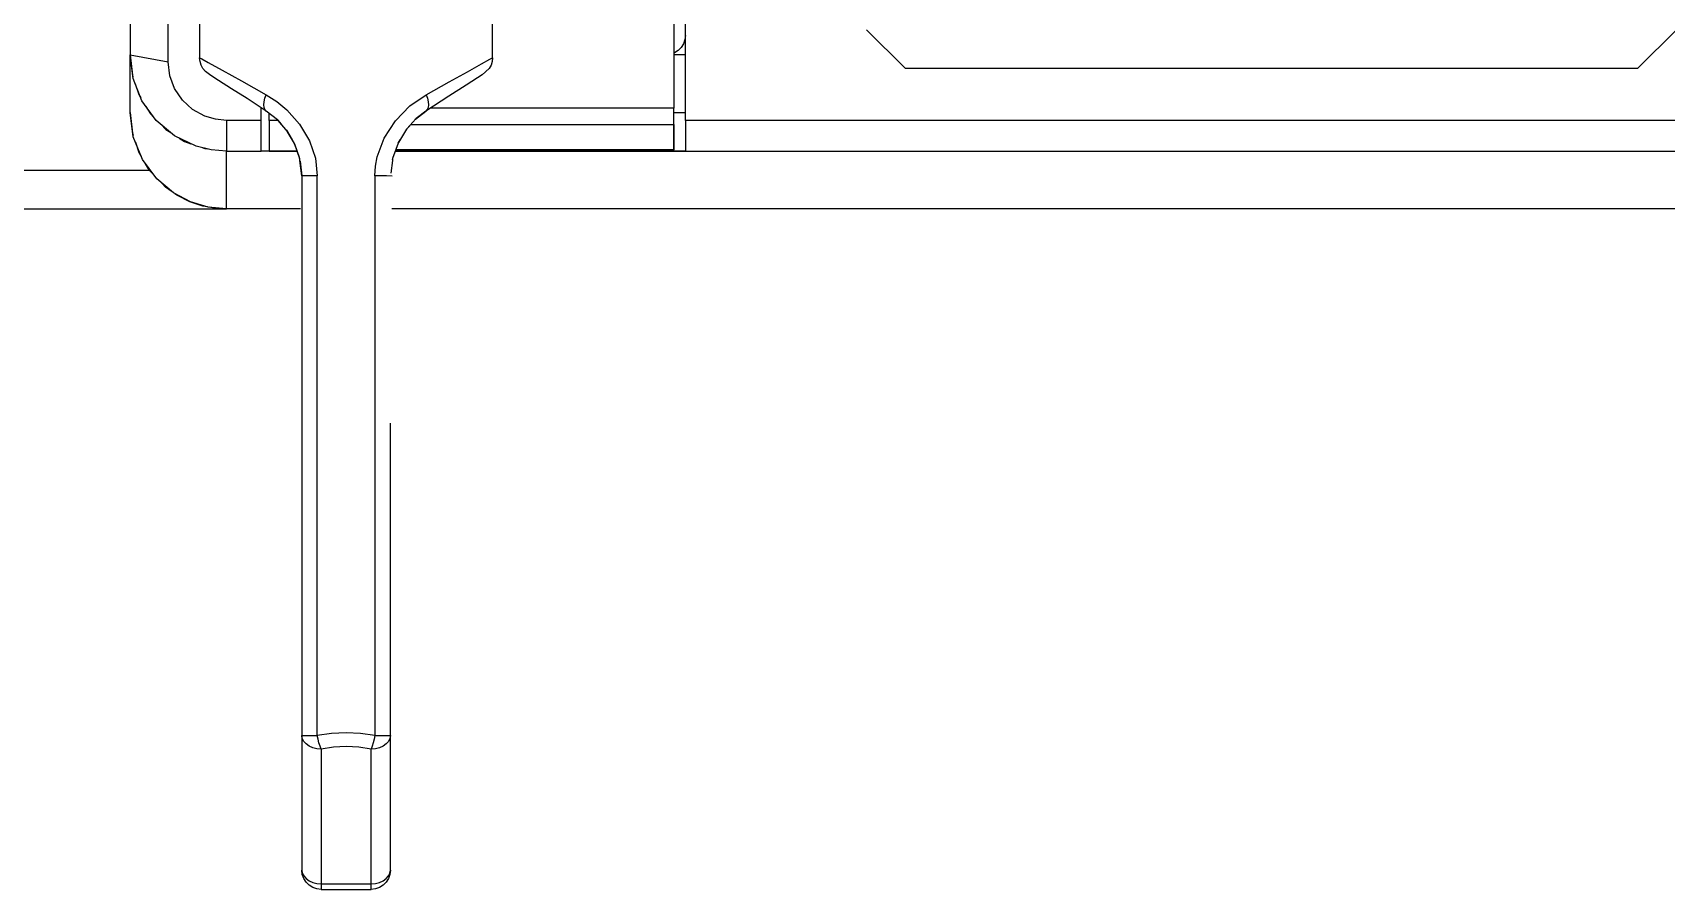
# Model space of a CAD drawing. Header units: millimetres. Extents: x 0 to 149, y 0 to 235.
# Drawn here: x 42.37 to 84.74, y 0 to 22.22 of the extents above; entities that cross this region are included whole.
import ezdxf

# ---------------------------------------------------------------- set-up
doc = ezdxf.new("R2010")
doc.units = ezdxf.units.MM

# ---------------------------------------------------------------- blocks, each defined once
blk = doc.blocks.new('CHINT_eff9f46a43ee547783ba41a7551f6a23_FACE_0')
at = {"color": 141, "linetype": 'Continuous', "true_color": 0x40d9ff}
for p, q in [((46.7, 45.9), (46.7, 21.573)), ((54.3, 21.573), (54.3, 45.9)), ((44.9, 20.15), (44.9, 21.65)), ((59.3, 21.65), (59, 21.65)), ((48.3, 19.947), (48.3, 20.274)), ((48.708, 19.969), (48.816, 19.849)), ((48.752, 19.925), (48.722, 19.957)), ((48.733, 19.947), (48.732, 19.947)), ((59, 20.153), (59.3, 20.153)), ((89.7, 19.947), (59.3, 19.947)), ((48.95, 19.69), (49.1, 19.445)), ((52.05, 19.69), (52.184, 19.849)), ((47.4, 17.65), (47.4, 19.15)), ((49.154, 19.352), (49.293, 18.962)), ((59, 19.153), (51.775, 19.153)), ((51.846, 19.352), (51.9, 19.445)), ((59, 19.153), (59.3, 19.153)), ((45.4, 18.65), (45.297, 18.824)), ((45.4, 18.65), (45.505, 18.54)), ((51.7, 18.926), (51.707, 18.962)), ((49.752, 3.992), (49.752, 18.507)), ((51.248, 18.507), (51.248, 3.992)), ((49.315, 17.65), (47.4, 17.65)), ((97.315, 17.65), (51.685, 17.65)), ((56.75, 17.65), (56.528, 17.65)), ((92.25, 17.65), (56.75, 17.65)), ((56.75, 17.65), (56.75, 17.65)), ((49.85, 0), (51.15, 0))]:
    blk.add_line(p, q, dxfattribs=at)
for points in [[(44.9, 39.524), (44.9, 21.65), (45.883, 21.464), (45.883, 38.583)], [(59.7, 38.15), (59.7, 24.432), (59, 24.432), (59, 20.26)], [(59.3, 19.947), (59.3, 23.95), (59.3, 24.432)], [(59.3, 22.153), (59.287, 22.042), (59.25, 21.936), (59.191, 21.841), (59.112, 21.762), (59.017, 21.703), (59, 21.697)], [(64, 22.3), (65, 21.3), (84, 21.3), (85, 22.3)], [(47.4, 19.15), (46.999, 19.182), (46.607, 19.279), (46.046, 19.548), (45.569, 19.948), (45.205, 20.453), (44.978, 21.032), (44.9, 21.65)], [(44.9, 21.647), (44.957, 21.12), (44.972, 21.073)], [(47.4, 19.947), (47.111, 19.975), (46.833, 20.057), (46.518, 20.23), (46.252, 20.472), (46.05, 20.771), (45.925, 21.107), (45.883, 21.464)], [(48.43, 20.19), (47.93, 20.511), (47.53, 20.767), (47.192, 20.984), (46.994, 21.111), (46.852, 21.214), (46.787, 21.291), (46.74, 21.379), (46.71, 21.474), (46.7, 21.573)], [(46.7, 21.573), (46.755, 21.543), (46.923, 21.449), (47.281, 21.249), (47.783, 20.97), (48.427, 20.611)], [(54.3, 21.573), (54.29, 21.474), (54.261, 21.379), (54.213, 21.291), (54.03, 21.127), (53.906, 21.047), (53.613, 20.859), (53.166, 20.572), (52.57, 20.19)], [(52.573, 20.611), (53.172, 20.945), (53.65, 21.211), (54.014, 21.414), (54.229, 21.534), (54.3, 21.573)], [(45.031, 20.896), (45.124, 20.615), (45.174, 20.533)], [(48.43, 20.19), (48.395, 20.226), (48.371, 20.28), (48.363, 20.35), (48.37, 20.432), (48.393, 20.522), (48.427, 20.611)], [(48.427, 20.611), (48.701, 20.436), (48.959, 20.222), (49.294, 19.846), (49.548, 19.42), (49.701, 18.97), (49.752, 18.507)], [(51.248, 18.507), (51.263, 18.759), (51.308, 19.006), (51.485, 19.488), (51.778, 19.939), (52.154, 20.323), (52.573, 20.611)], [(52.573, 20.611), (52.607, 20.522), (52.63, 20.432), (52.637, 20.35), (52.629, 20.28), (52.605, 20.226), (52.57, 20.19)], [(44.9, 20.15), (44.957, 19.618), (44.975, 19.565)], [(47.4, 17.65), (46.924, 17.696), (46.464, 17.832), (46.019, 18.066), (45.588, 18.427), (45.216, 18.934), (44.98, 19.521), (44.9, 20.15)], [(45.308, 20.31), (45.422, 20.121), (45.507, 20.034)], [(48.3, 19.947), (47.4, 19.947), (47.4, 19.15), (48.3, 19.15), (48.3, 19.947)], [(48.5, 19.947), (48.5, 19.15), (49.226, 19.15), (48.3, 19.15)], [(49.35, 18.507), (49.335, 18.741), (49.335, 18.742), (49.335, 18.743), (49.335, 18.744), (49.292, 18.972), (49.291, 18.975), (49.289, 18.981), (49.165, 19.329), (49.163, 19.333), (49.157, 19.346), (48.981, 19.651), (48.978, 19.656), (48.976, 19.659), (48.737, 19.942), (48.734, 19.946), (48.733, 19.947), (48.732, 19.948), (48.721, 19.959), (48.43, 20.19)], [(48.728, 19.947), (48.5, 19.947), (48.5, 20.134)], [(52.57, 20.19), (52.32, 19.997), (52.311, 19.989), (52.31, 19.988), (52.309, 19.987), (52.306, 19.984), (52.073, 19.726), (52.071, 19.723), (52.069, 19.721), (51.855, 19.372), (51.852, 19.366), (51.851, 19.363), (51.849, 19.359), (51.705, 18.956), (51.703, 18.95), (51.702, 18.947), (51.7, 18.926), (51.699, 18.903), (51.659, 18.582)], [(52.298, 19.975), (52.57, 20.19), (52.292, 19.969)], [(59, 19.153), (59, 19.157), (59, 20.151), (59, 20.26), (52.679, 20.26)], [(59, 19.838), (59, 19.889), (59, 19.961), (59, 20.05), (59, 20.151)], [(59.3, 19.947), (59.3, 19.15), (89.7, 19.15), (89.7, 19.947)], [(45.69, 19.847), (45.823, 19.71), (45.949, 19.63)], [(52.175, 19.838), (59, 19.838), (59, 19.187), (51.787, 19.187)], [(45.035, 19.385), (45.127, 19.11), (45.184, 19.014)], [(46.168, 19.49), (46.304, 19.403), (46.474, 19.343)], [(46.763, 19.241), (46.838, 19.214), (46.899, 19.207)], [(59.3, 19.15), (51.774, 19.15), (97.226, 19.15), (89.7, 19.15)], [(59, 19.157), (59, 19.168), (59, 19.187)], [(45.4, 18.65), (21, 18.65), (21, 17.65), (47.4, 17.65)], [(49.35, 18.507), (49.301, 18.903), (49.3, 18.926), (49.3, 18.926)], [(49.307, 18.89), (49.35, 18.507), (49.35, 3.992), (49.35, 0.5)], [(45.965, 18.111), (45.815, 18.216), (45.716, 18.32)], [(49.752, 18.507), (49.703, 18.507), (49.656, 18.507), (49.588, 18.507), (49.526, 18.507), (49.472, 18.507), (49.42, 18.507), (49.386, 18.507), (49.363, 18.507), (49.35, 18.507)], [(51.691, 18.501), (51.546, 18.507), (51.484, 18.507), (51.424, 18.507), (51.357, 18.507), (51.248, 18.507)], [(46.907, 17.701), (46.787, 17.723), (46.444, 17.838), (46.113, 18.007), (46.06, 18.045)], [(47.4, 17.65), (47.079, 17.669), (46.945, 17.694)], [(51.65, 0.5), (51.65, 3.992), (51.65, 12.091)], [(49.85, 3.639), (49.739, 3.648), (49.633, 3.674), (49.538, 3.716), (49.459, 3.772), (49.4, 3.839), (49.363, 3.914), (49.35, 3.992)], [(49.35, 3.992), (49.363, 3.992), (49.401, 3.992), (49.463, 3.992), (49.545, 3.992), (49.643, 3.992), (49.752, 3.992)], [(51.248, 3.992), (50.876, 4.041), (50.5, 4.057), (50.124, 4.041), (49.752, 3.992)], [(49.85, 3.639), (49.823, 3.714), (49.796, 3.8), (49.772, 3.894), (49.752, 3.992)], [(51.65, 3.992), (51.637, 3.914), (51.6, 3.839), (51.541, 3.772), (51.462, 3.716), (51.367, 3.674), (51.261, 3.648), (51.15, 3.639)], [(51.248, 3.992), (51.228, 3.894), (51.204, 3.8), (51.177, 3.714), (51.15, 3.639)], [(51.248, 3.992), (51.357, 3.992), (51.455, 3.992), (51.537, 3.992), (51.599, 3.992), (51.637, 3.992), (51.65, 3.992)], [(51.15, 3.639), (50.828, 3.687), (50.5, 3.704), (50.172, 3.687), (49.85, 3.639)], [(49.85, 3.639), (49.85, 0.146), (51.15, 0.146), (51.15, 3.639)], [(49.35, 0.5), (49.363, 0.421), (49.4, 0.347), (49.459, 0.28), (49.538, 0.224), (49.633, 0.181), (49.739, 0.155), (49.85, 0.146)], [(49.85, 0), (49.739, 0.013), (49.633, 0.05), (49.538, 0.109), (49.459, 0.188), (49.4, 0.283), (49.363, 0.389), (49.35, 0.5)], [(51.65, 0.5), (51.637, 0.389), (51.6, 0.283), (51.541, 0.188), (51.462, 0.109), (51.367, 0.05), (51.261, 0.013), (51.15, 0)], [(51.15, 0.146), (51.261, 0.155), (51.367, 0.181), (51.462, 0.224), (51.541, 0.28), (51.6, 0.347), (51.637, 0.421), (51.65, 0.5)], [(49.85, 0.146), (49.85, 0.084), (49.85, 0.038), (49.85, 0.01), (49.85, 0)], [(51.15, 0), (51.15, 0.01), (51.15, 0.038), (51.15, 0.084), (51.15, 0.146)]]:
    blk.add_lwpolyline(points, dxfattribs=at)
blk = doc.blocks.new('CHINT_eff9f46a43ee547783ba41a7551f6a23')
at = {"color": 141, "true_color": 0x40d9ff}
blk.add_blockref('CHINT_eff9f46a43ee547783ba41a7551f6a23_FACE_0', (0, 0), dxfattribs=at)

msp = doc.modelspace()

# ---------------------------------------------------------------- block references
at = {"color": 141, "true_color": 0x40d9ff}
msp.add_blockref('CHINT_eff9f46a43ee547783ba41a7551f6a23', (0, 0), dxfattribs=at)

doc.saveas('drawing.dxf')
